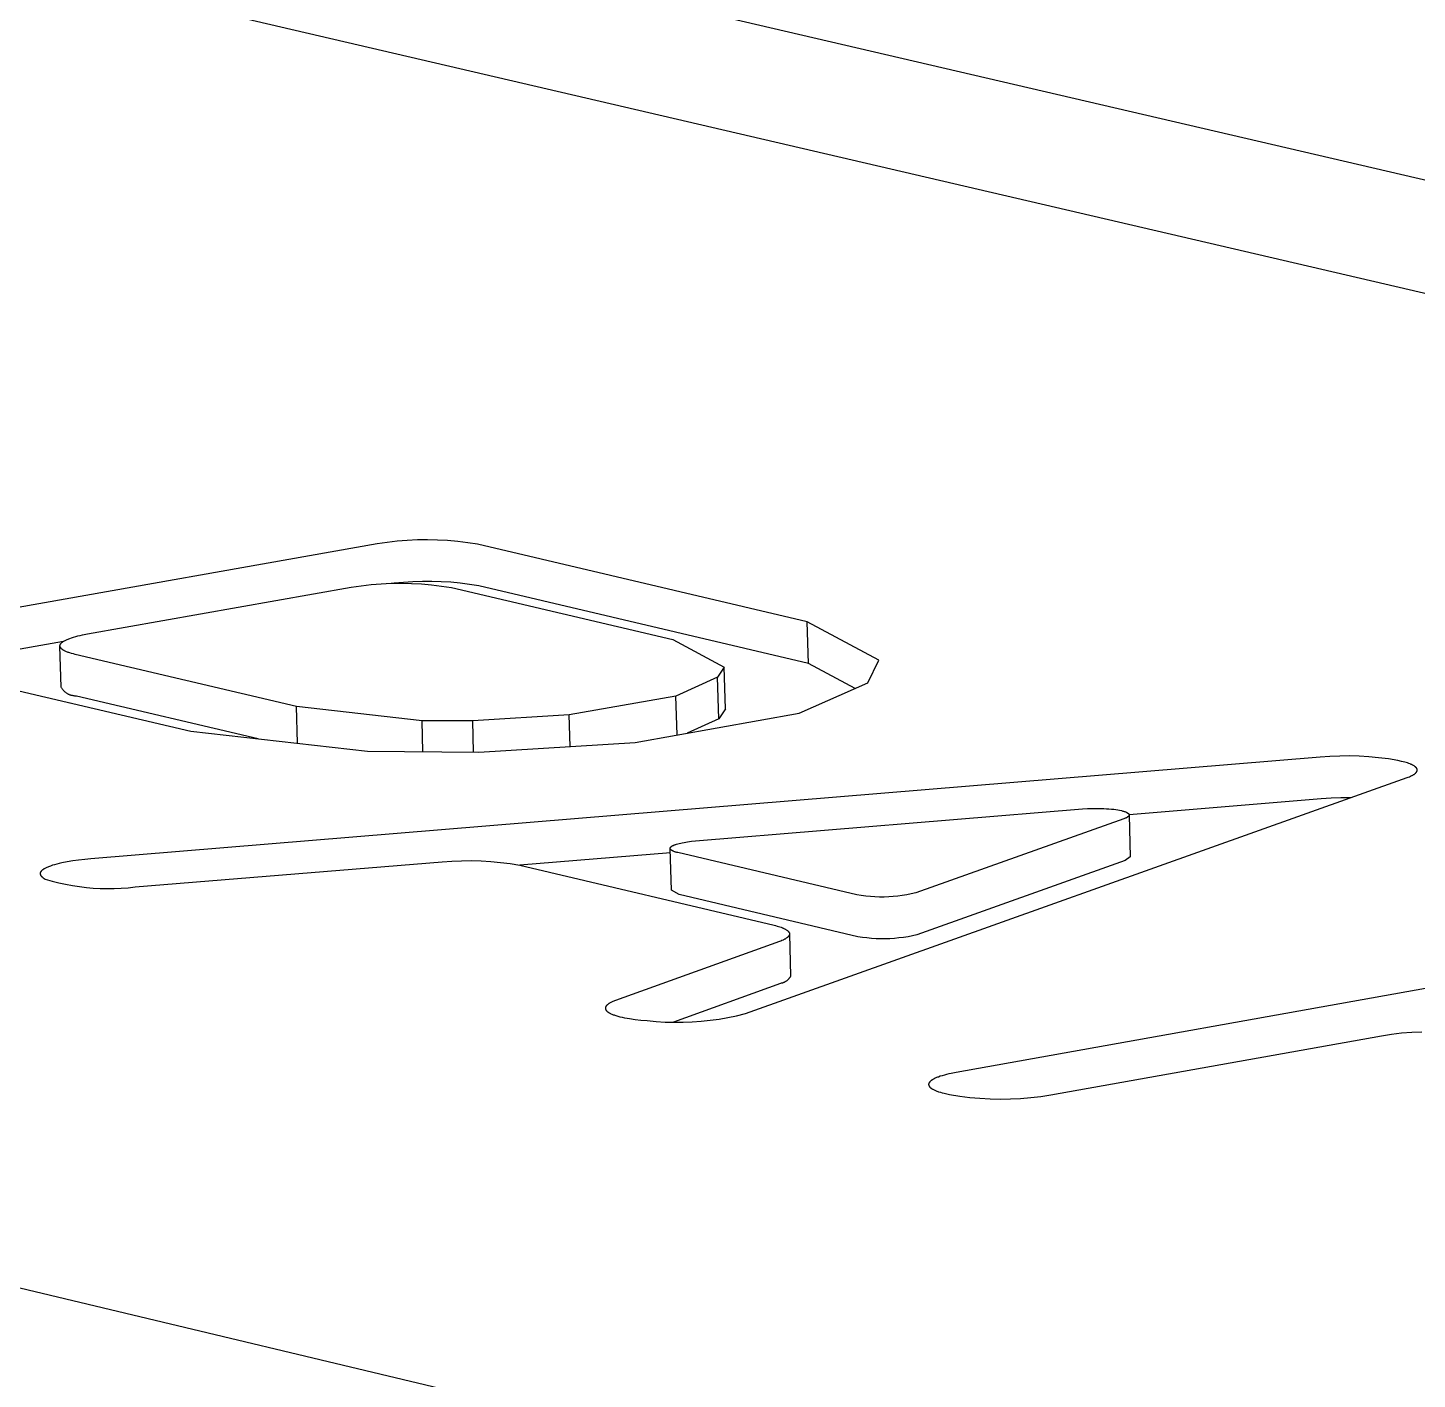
# Model space of a CAD drawing. Header units: millimetres. Extents: x 1422 to 6060, y -58 to 3182.
# Drawn here: x 1974.23 to 1998.67, y 1350.96 to 1374.73 of the extents above; entities that cross this region are included whole.
import ezdxf

# ---------------------------------------------------------------- set-up
doc = ezdxf.new("R2010")
doc.units = ezdxf.units.MM
doc.header["$MEASUREMENT"] = 0
doc.layers.add('Domyślny', color=7, linetype='Continuous', true_color=0x000000)
doc.layers.add('Utwórz2D linie widoczne', color=7, linetype='Continuous', true_color=0x000000)

msp = doc.modelspace()

# ---------------------------------------------------------------- linework, layer by layer
at = {"layer": 'Domyślny'}
msp.add_line((1884.416, 1373.932), (2080.426, 1327.223), dxfattribs=at)
at = {"layer": 'Utwórz2D linie widoczne'}
for p, q in [((1936.409, 1386.569), (2153.171, 1336.141)), ((1931.338, 1385.781), (2147.565, 1335.382)), ((1980.378, 1365.65), (1963.732, 1362.698)), ((1980.554, 1365.676), (1980.378, 1365.65)), ((1980.73, 1365.696), (1980.554, 1365.676)), ((1980.906, 1365.71), (1980.73, 1365.696)), ((1981.084, 1365.718), (1980.906, 1365.71)), ((1981.261, 1365.72), (1981.084, 1365.718)), ((1981.438, 1365.717), (1981.261, 1365.72)), ((1981.615, 1365.707), (1981.438, 1365.717)), ((1981.792, 1365.691), (1981.615, 1365.707)), ((1981.968, 1365.67), (1981.792, 1365.691)), ((1982.143, 1365.642), (1981.968, 1365.67)), ((1987.94, 1364.28), (1982.143, 1365.642)), ((1981.172, 1364.99), (1981.006, 1364.984)), ((1981.338, 1364.99), (1981.172, 1364.99)), ((1981.504, 1364.985), (1981.338, 1364.99)), ((1975.28, 1364.065), (1979.92, 1364.888)), ((1979.92, 1364.888), (1980.095, 1364.914)), ((1980.095, 1364.914), (1980.271, 1364.934)), ((1980.271, 1364.934), (1980.448, 1364.948)), ((1980.448, 1364.948), (1980.625, 1364.956)), ((1980.625, 1364.956), (1980.803, 1364.959)), ((1980.84, 1364.973), (1980.675, 1364.957)), ((1980.803, 1364.959), (1980.98, 1364.955)), ((1981.006, 1364.984), (1980.84, 1364.973)), ((1980.98, 1364.955), (1981.157, 1364.945)), ((1981.157, 1364.945), (1981.334, 1364.93)), ((1981.334, 1364.93), (1981.51, 1364.908)), ((1981.67, 1364.975), (1981.504, 1364.985)), ((1981.51, 1364.908), (1981.686, 1364.88)), ((1981.835, 1364.959), (1981.67, 1364.975)), ((1981.686, 1364.88), (1985.575, 1363.966)), ((1982, 1364.937), (1981.835, 1364.959)), ((1982.164, 1364.911), (1982, 1364.937)), ((1987.961, 1363.548), (1982.164, 1364.911)), ((1989.197, 1363.603), (1987.94, 1364.28)), ((1987.961, 1363.548), (1987.94, 1364.28)), ((1975.037, 1364.009), (1975.074, 1364.02)), ((1975.074, 1364.02), (1975.113, 1364.03)), ((1975.113, 1364.03), (1975.153, 1364.039)), ((1975.153, 1364.039), (1975.194, 1364.048)), ((1975.194, 1364.048), (1975.28, 1364.065)), ((1974.859, 1363.935), (1971.871, 1363.405)), ((1974.798, 1363.862), (1974.799, 1363.864)), ((1974.798, 1363.861), (1974.798, 1363.862)), ((1974.798, 1363.859), (1974.798, 1363.861)), ((1974.798, 1363.857), (1974.798, 1363.859)), ((1974.798, 1363.856), (1974.798, 1363.857)), ((1974.798, 1363.854), (1974.798, 1363.856)), ((1974.798, 1363.852), (1974.798, 1363.854)), ((1974.798, 1363.851), (1974.798, 1363.852)), ((1974.799, 1363.849), (1974.798, 1363.851)), ((1974.819, 1363.128), (1974.798, 1363.848)), ((1974.799, 1363.867), (1974.8, 1363.869)), ((1974.799, 1363.866), (1974.799, 1363.867)), ((1974.799, 1363.864), (1974.799, 1363.866)), ((1974.799, 1363.848), (1974.799, 1363.849)), ((1974.799, 1363.846), (1974.799, 1363.848)), ((1974.8, 1363.844), (1974.799, 1363.846)), ((1974.8, 1363.872), (1974.801, 1363.874)), ((1974.8, 1363.87), (1974.8, 1363.872)), ((1974.8, 1363.869), (1974.8, 1363.87)), ((1974.8, 1363.843), (1974.8, 1363.844)), ((1974.8, 1363.841), (1974.8, 1363.843)), ((1974.801, 1363.84), (1974.8, 1363.841)), ((1974.801, 1363.874), (1974.802, 1363.875)), ((1974.801, 1363.838), (1974.801, 1363.84)), ((1974.802, 1363.836), (1974.801, 1363.838)), ((1974.802, 1363.877), (1974.803, 1363.879)), ((1974.802, 1363.875), (1974.802, 1363.877)), ((1974.803, 1363.835), (1974.802, 1363.836)), ((1974.803, 1363.879), (1974.804, 1363.88)), ((1974.804, 1363.833), (1974.803, 1363.835)), ((1974.804, 1363.882), (1974.805, 1363.884)), ((1974.804, 1363.88), (1974.804, 1363.882)), ((1974.804, 1363.832), (1974.804, 1363.833)), ((1974.805, 1363.83), (1974.804, 1363.832)), ((1974.805, 1363.884), (1974.806, 1363.885)), ((1974.806, 1363.828), (1974.805, 1363.83)), ((1974.806, 1363.885), (1974.807, 1363.887)), ((1974.807, 1363.827), (1974.806, 1363.828)), ((1974.807, 1363.887), (1974.808, 1363.889)), ((1974.808, 1363.825), (1974.807, 1363.827)), ((1974.808, 1363.889), (1974.809, 1363.89)), ((1974.809, 1363.824), (1974.808, 1363.825)), ((1974.809, 1363.89), (1974.81, 1363.892)), ((1974.81, 1363.822), (1974.809, 1363.824)), ((1974.81, 1363.892), (1974.811, 1363.893)), ((1974.811, 1363.821), (1974.81, 1363.822)), ((1974.811, 1363.893), (1974.813, 1363.895)), ((1974.812, 1363.819), (1974.811, 1363.821)), ((1974.813, 1363.817), (1974.812, 1363.819)), ((1974.813, 1363.895), (1974.814, 1363.897)), ((1974.815, 1363.816), (1974.813, 1363.817)), ((1974.814, 1363.897), (1974.815, 1363.898)), ((1974.815, 1363.898), (1974.817, 1363.9)), ((1974.816, 1363.814), (1974.815, 1363.816)), ((1974.817, 1363.813), (1974.816, 1363.814)), ((1974.817, 1363.9), (1974.818, 1363.902)), ((1974.819, 1363.811), (1974.817, 1363.813)), ((1974.818, 1363.902), (1974.819, 1363.903)), ((1974.819, 1363.903), (1974.823, 1363.907)), ((1974.82, 1363.81), (1974.819, 1363.811)), ((1974.823, 1363.807), (1974.82, 1363.81)), ((1974.823, 1363.907), (1974.826, 1363.91)), ((1974.827, 1363.804), (1974.823, 1363.807)), ((1974.826, 1363.91), (1974.829, 1363.913)), ((1974.83, 1363.8), (1974.827, 1363.804)), ((1974.829, 1363.913), (1974.833, 1363.916)), ((1974.834, 1363.797), (1974.83, 1363.8)), ((1974.833, 1363.916), (1974.837, 1363.92)), ((1974.838, 1363.794), (1974.834, 1363.797)), ((1974.837, 1363.92), (1974.841, 1363.923)), ((1974.842, 1363.791), (1974.838, 1363.794)), ((1974.841, 1363.923), (1974.845, 1363.926)), ((1974.846, 1363.789), (1974.842, 1363.791)), ((1974.845, 1363.926), (1974.85, 1363.929)), ((1974.85, 1363.786), (1974.846, 1363.789)), ((1974.85, 1363.929), (1974.855, 1363.932)), ((1974.855, 1363.783), (1974.85, 1363.786)), ((1974.855, 1363.932), (1974.859, 1363.936)), ((1974.859, 1363.78), (1974.855, 1363.783)), ((1974.859, 1363.936), (1974.865, 1363.939)), ((1974.864, 1363.777), (1974.859, 1363.78)), ((1974.869, 1363.774), (1974.864, 1363.777)), ((1974.865, 1363.939), (1974.875, 1363.945)), ((1974.88, 1363.769), (1974.869, 1363.774)), ((1974.875, 1363.945), (1974.887, 1363.951)), ((1974.891, 1363.763), (1974.88, 1363.769)), ((1974.887, 1363.951), (1974.899, 1363.957)), ((1974.899, 1363.957), (1974.912, 1363.964)), ((1974.912, 1363.964), (1974.925, 1363.97)), ((1974.925, 1363.97), (1974.939, 1363.976)), ((1974.939, 1363.976), (1974.954, 1363.981)), ((1974.954, 1363.981), (1974.97, 1363.987)), ((1974.97, 1363.987), (1975.002, 1363.998)), ((1975.002, 1363.998), (1975.037, 1364.009)), ((1985.575, 1363.966), (1986.481, 1363.483)), ((1974.903, 1363.758), (1974.891, 1363.763)), ((1974.915, 1363.752), (1974.903, 1363.758)), ((1974.928, 1363.747), (1974.915, 1363.752)), ((1974.942, 1363.742), (1974.928, 1363.747)), ((1974.956, 1363.737), (1974.942, 1363.742)), ((1974.97, 1363.732), (1974.956, 1363.737)), ((1975.001, 1363.723), (1974.97, 1363.732)), ((1975.033, 1363.714), (1975.001, 1363.723)), ((1975.067, 1363.706), (1975.033, 1363.714)), ((1978.955, 1362.789), (1975.067, 1363.706)), ((1988.78, 1363.106), (1987.961, 1363.548)), ((1989.004, 1363.205), (1989.197, 1363.603)), ((1972.953, 1363.331), (1977.098, 1362.353)), ((1986.362, 1363.303), (1985.631, 1362.974)), ((1986.481, 1363.483), (1986.362, 1363.303)), ((1986.383, 1362.57), (1986.362, 1363.303)), ((1986.502, 1362.751), (1986.481, 1363.483)), ((1974.824, 1363.119), (1974.819, 1363.128)), ((1974.83, 1363.111), (1974.824, 1363.119)), ((1974.835, 1363.102), (1974.83, 1363.111)), ((1974.841, 1363.094), (1974.835, 1363.102)), ((1974.847, 1363.086), (1974.841, 1363.094)), ((1974.854, 1363.078), (1974.847, 1363.086)), ((1974.861, 1363.07), (1974.854, 1363.078)), ((1974.868, 1363.063), (1974.861, 1363.07)), ((1974.875, 1363.055), (1974.868, 1363.063)), ((1974.882, 1363.049), (1974.875, 1363.055)), ((1974.89, 1363.042), (1974.882, 1363.049)), ((1974.898, 1363.035), (1974.89, 1363.042)), ((1974.906, 1363.029), (1974.898, 1363.035)), ((1987.795, 1362.671), (1989.004, 1363.205)), ((1974.914, 1363.024), (1974.906, 1363.029)), ((1974.923, 1363.018), (1974.914, 1363.024)), ((1974.932, 1363.013), (1974.923, 1363.018)), ((1974.941, 1363.008), (1974.932, 1363.013)), ((1974.95, 1363.003), (1974.941, 1363.008)), ((1974.959, 1362.999), (1974.95, 1363.003)), ((1974.968, 1362.995), (1974.959, 1362.999)), ((1974.978, 1362.991), (1974.968, 1362.995)), ((1974.987, 1362.988), (1974.978, 1362.991)), ((1974.997, 1362.985), (1974.987, 1362.988)), ((1975.007, 1362.982), (1974.997, 1362.985)), ((1975.017, 1362.98), (1975.007, 1362.982)), ((1975.027, 1362.978), (1975.017, 1362.98)), ((1975.037, 1362.976), (1975.027, 1362.978)), ((1975.047, 1362.975), (1975.037, 1362.976)), ((1975.057, 1362.974), (1975.047, 1362.975)), ((1975.067, 1362.973), (1975.057, 1362.974)), ((1975.078, 1362.973), (1975.067, 1362.973)), ((1975.088, 1362.973), (1975.078, 1362.973)), ((1978.281, 1362.22), (1975.088, 1362.973)), ((1985.631, 1362.974), (1983.752, 1362.64)), ((1985.65, 1362.289), (1985.631, 1362.974)), ((1981.167, 1362.538), (1978.955, 1362.789)), ((1978.973, 1362.142), (1978.955, 1362.789)), ((1983.752, 1362.64), (1982.056, 1362.537)), ((1983.768, 1362.087), (1983.752, 1362.64)), ((1984.916, 1362.159), (1987.795, 1362.671)), ((1986.383, 1362.57), (1985.831, 1362.322)), ((1986.502, 1362.751), (1986.383, 1362.57)), ((1977.098, 1362.353), (1980.207, 1362.004)), ((1982.056, 1362.537), (1981.167, 1362.538)), ((1981.182, 1361.995), (1981.167, 1362.538)), ((1982.071, 1361.988), (1982.056, 1362.537)), ((1982.162, 1361.987), (1984.916, 1362.159)), ((1996.961, 1361.898), (1975.338, 1360.111)), ((1980.207, 1362.004), (1982.162, 1361.987)), ((1997.132, 1361.911), (1996.961, 1361.898)), ((1997.304, 1361.918), (1997.132, 1361.911)), ((1997.475, 1361.92), (1997.304, 1361.918)), ((1997.647, 1361.916), (1997.475, 1361.92)), ((1997.818, 1361.905), (1997.647, 1361.916)), ((1997.989, 1361.889), (1997.818, 1361.905)), ((1998.16, 1361.867), (1997.989, 1361.889)), ((1998.329, 1361.839), (1998.16, 1361.867)), ((1998.394, 1361.824), (1998.329, 1361.839)), ((1998.422, 1361.817), (1998.394, 1361.824)), ((1998.448, 1361.81), (1998.422, 1361.817)), ((1998.473, 1361.803), (1998.448, 1361.81)), ((1998.497, 1361.796), (1998.473, 1361.803)), ((1998.52, 1361.788), (1998.497, 1361.796)), ((1998.541, 1361.78), (1998.52, 1361.788)), ((1998.551, 1361.776), (1998.541, 1361.78)), ((1998.561, 1361.771), (1998.551, 1361.776)), ((1998.552, 1361.564), (1998.562, 1361.568)), ((1998.57, 1361.767), (1998.561, 1361.771)), ((1998.562, 1361.568), (1998.571, 1361.573)), ((1998.579, 1361.763), (1998.57, 1361.767)), ((1998.571, 1361.573), (1998.58, 1361.577)), ((1998.588, 1361.759), (1998.579, 1361.763)), ((1998.58, 1361.577), (1998.588, 1361.582)), ((1998.596, 1361.754), (1998.588, 1361.759)), ((1998.588, 1361.582), (1998.596, 1361.586)), ((1998.604, 1361.75), (1998.596, 1361.754)), ((1998.596, 1361.586), (1998.604, 1361.591)), ((1998.611, 1361.745), (1998.604, 1361.75)), ((1998.604, 1361.591), (1998.611, 1361.596)), ((1998.618, 1361.741), (1998.611, 1361.745)), ((1998.611, 1361.596), (1998.618, 1361.6)), ((1998.621, 1361.738), (1998.618, 1361.741)), ((1998.618, 1361.6), (1998.624, 1361.605)), ((1998.624, 1361.736), (1998.621, 1361.738)), ((1998.627, 1361.734), (1998.624, 1361.736)), ((1998.624, 1361.605), (1998.627, 1361.607)), ((1998.63, 1361.731), (1998.627, 1361.734)), ((1998.627, 1361.607), (1998.63, 1361.61)), ((1998.633, 1361.729), (1998.63, 1361.731)), ((1998.63, 1361.61), (1998.633, 1361.612)), ((1998.636, 1361.727), (1998.633, 1361.729)), ((1998.633, 1361.612), (1998.635, 1361.615)), ((1998.635, 1361.615), (1998.638, 1361.617)), ((1998.639, 1361.724), (1998.636, 1361.727)), ((1998.638, 1361.617), (1998.641, 1361.619)), ((1998.641, 1361.722), (1998.639, 1361.724)), ((1998.644, 1361.72), (1998.641, 1361.722)), ((1998.641, 1361.619), (1998.643, 1361.622)), ((1998.643, 1361.622), (1998.645, 1361.624)), ((1998.646, 1361.717), (1998.644, 1361.72)), ((1998.645, 1361.624), (1998.647, 1361.627)), ((1998.648, 1361.715), (1998.646, 1361.717)), ((1998.647, 1361.627), (1998.649, 1361.629)), ((1998.65, 1361.713), (1998.648, 1361.715)), ((1998.649, 1361.629), (1998.651, 1361.632)), ((1998.652, 1361.71), (1998.65, 1361.713)), ((1998.651, 1361.632), (1998.653, 1361.634)), ((1998.654, 1361.708), (1998.652, 1361.71)), ((1998.653, 1361.634), (1998.655, 1361.637)), ((1998.655, 1361.705), (1998.654, 1361.708)), ((1998.656, 1361.704), (1998.655, 1361.705)), ((1998.655, 1361.637), (1998.657, 1361.639)), ((1998.657, 1361.703), (1998.656, 1361.704)), ((1998.658, 1361.702), (1998.657, 1361.703)), ((1998.657, 1361.639), (1998.658, 1361.641)), ((1998.659, 1361.7), (1998.658, 1361.702)), ((1998.658, 1361.641), (1998.659, 1361.643)), ((1998.659, 1361.699), (1998.659, 1361.7)), ((1998.66, 1361.698), (1998.659, 1361.699)), ((1998.659, 1361.644), (1998.66, 1361.645)), ((1998.659, 1361.643), (1998.659, 1361.644)), ((1998.661, 1361.697), (1998.66, 1361.698)), ((1998.66, 1361.645), (1998.661, 1361.646)), ((1998.661, 1361.696), (1998.661, 1361.697)), ((1998.662, 1361.694), (1998.661, 1361.696)), ((1998.661, 1361.648), (1998.662, 1361.649)), ((1998.661, 1361.646), (1998.661, 1361.648)), ((1998.662, 1361.693), (1998.662, 1361.694)), ((1998.663, 1361.692), (1998.662, 1361.693)), ((1998.662, 1361.65), (1998.663, 1361.651)), ((1998.662, 1361.649), (1998.662, 1361.65)), ((1998.663, 1361.691), (1998.663, 1361.692)), ((1998.664, 1361.69), (1998.663, 1361.691)), ((1998.663, 1361.653), (1998.664, 1361.654)), ((1998.663, 1361.651), (1998.663, 1361.653)), ((1998.664, 1361.688), (1998.664, 1361.69)), ((1998.664, 1361.687), (1998.664, 1361.688)), ((1998.665, 1361.686), (1998.664, 1361.687)), ((1998.664, 1361.655), (1998.665, 1361.656)), ((1998.664, 1361.654), (1998.664, 1361.655)), ((1998.665, 1361.685), (1998.665, 1361.686)), ((1998.665, 1361.683), (1998.665, 1361.685)), ((1998.666, 1361.682), (1998.665, 1361.683)), ((1998.665, 1361.659), (1998.666, 1361.66)), ((1998.665, 1361.657), (1998.665, 1361.659)), ((1998.665, 1361.656), (1998.665, 1361.657)), ((1998.666, 1361.681), (1998.666, 1361.682)), ((1998.666, 1361.68), (1998.666, 1361.681)), ((1998.666, 1361.678), (1998.666, 1361.68)), ((1998.667, 1361.677), (1998.666, 1361.678)), ((1998.666, 1361.665), (1998.667, 1361.666)), ((1998.666, 1361.664), (1998.666, 1361.665)), ((1998.666, 1361.662), (1998.666, 1361.664)), ((1998.666, 1361.661), (1998.666, 1361.662)), ((1998.666, 1361.66), (1998.666, 1361.661)), ((1998.667, 1361.676), (1998.667, 1361.677)), ((1998.667, 1361.675), (1998.667, 1361.676)), ((1998.667, 1361.674), (1998.667, 1361.675)), ((1998.667, 1361.672), (1998.667, 1361.674)), ((1998.667, 1361.671), (1998.667, 1361.672)), ((1998.667, 1361.67), (1998.667, 1361.671)), ((1998.667, 1361.669), (1998.667, 1361.67)), ((1998.667, 1361.667), (1998.667, 1361.669)), ((1998.667, 1361.666), (1998.667, 1361.667)), ((1986.852, 1357.387), (1998.489, 1361.538)), ((1998.489, 1361.538), (1998.511, 1361.546)), ((1998.511, 1361.546), (1998.533, 1361.555)), ((1998.533, 1361.555), (1998.552, 1361.564)), ((1996.981, 1361.164), (1993.599, 1360.884)), ((1997.152, 1361.175), (1996.981, 1361.164)), ((1997.324, 1361.182), (1997.152, 1361.175)), ((1997.496, 1361.184), (1997.324, 1361.182)), ((1985.973, 1360.425), (1992.779, 1360.987)), ((1992.779, 1360.987), (1992.868, 1360.993)), ((1992.868, 1360.993), (1992.962, 1360.997)), ((1992.962, 1360.997), (1993.059, 1360.997)), ((1993.059, 1360.997), (1993.154, 1360.995)), ((1993.154, 1360.995), (1993.201, 1360.992)), ((1993.201, 1360.992), (1993.245, 1360.989)), ((1993.245, 1360.989), (1993.288, 1360.985)), ((1993.288, 1360.985), (1993.329, 1360.981)), ((1993.329, 1360.981), (1993.367, 1360.976)), ((1993.367, 1360.976), (1993.402, 1360.97)), ((1993.402, 1360.97), (1993.434, 1360.964)), ((1993.434, 1360.964), (1993.464, 1360.958)), ((1993.464, 1360.958), (1993.477, 1360.955)), ((1993.477, 1360.955), (1993.49, 1360.951)), ((1993.49, 1360.951), (1993.503, 1360.947)), ((1993.503, 1360.947), (1993.515, 1360.944)), ((1993.515, 1360.944), (1993.526, 1360.94)), ((1993.526, 1360.94), (1993.537, 1360.936)), ((1993.537, 1360.936), (1993.542, 1360.934)), ((1993.542, 1360.934), (1993.547, 1360.932)), ((1993.547, 1360.932), (1993.551, 1360.929)), ((1993.551, 1360.929), (1993.556, 1360.927)), ((1993.556, 1360.927), (1993.56, 1360.925)), ((1993.56, 1360.837), (1993.556, 1360.834)), ((1993.56, 1360.925), (1993.564, 1360.923)), ((1993.564, 1360.839), (1993.56, 1360.837)), ((1993.564, 1360.923), (1993.568, 1360.921)), ((1993.568, 1360.841), (1993.564, 1360.839)), ((1993.568, 1360.921), (1993.572, 1360.918)), ((1993.571, 1360.844), (1993.568, 1360.841)), ((1993.575, 1360.846), (1993.571, 1360.844)), ((1993.572, 1360.918), (1993.575, 1360.916)), ((1993.575, 1360.916), (1993.577, 1360.915)), ((1993.578, 1360.848), (1993.575, 1360.846)), ((1993.577, 1360.915), (1993.579, 1360.914)), ((1993.579, 1360.85), (1993.578, 1360.848)), ((1993.579, 1360.914), (1993.58, 1360.913)), ((1993.581, 1360.851), (1993.579, 1360.85)), ((1993.58, 1360.913), (1993.582, 1360.912)), ((1993.582, 1360.852), (1993.581, 1360.851)), ((1993.582, 1360.912), (1993.583, 1360.91)), ((1993.584, 1360.853), (1993.582, 1360.852)), ((1993.583, 1360.91), (1993.584, 1360.909)), ((1993.584, 1360.909), (1993.586, 1360.908)), ((1993.585, 1360.854), (1993.584, 1360.853)), ((1993.586, 1360.856), (1993.585, 1360.854)), ((1993.586, 1360.908), (1993.587, 1360.907)), ((1993.587, 1360.857), (1993.586, 1360.856)), ((1993.587, 1360.907), (1993.588, 1360.906)), ((1993.589, 1360.858), (1993.587, 1360.857)), ((1993.588, 1360.906), (1993.589, 1360.905)), ((1993.589, 1360.905), (1993.59, 1360.903)), ((1993.59, 1360.859), (1993.589, 1360.858)), ((1993.59, 1360.903), (1993.591, 1360.902)), ((1993.591, 1360.86), (1993.59, 1360.859)), ((1993.591, 1360.902), (1993.592, 1360.901)), ((1993.592, 1360.862), (1993.591, 1360.86)), ((1993.592, 1360.901), (1993.593, 1360.9)), ((1993.593, 1360.863), (1993.592, 1360.862)), ((1993.593, 1360.9), (1993.594, 1360.899)), ((1993.594, 1360.865), (1993.593, 1360.864)), ((1993.593, 1360.864), (1993.593, 1360.863)), ((1993.594, 1360.899), (1993.594, 1360.898)), ((1993.594, 1360.898), (1993.595, 1360.897)), ((1993.595, 1360.867), (1993.594, 1360.865)), ((1993.595, 1360.897), (1993.595, 1360.897)), ((1993.595, 1360.897), (1993.595, 1360.896)), ((1993.595, 1360.896), (1993.596, 1360.895)), ((1993.596, 1360.868), (1993.595, 1360.867)), ((1993.595, 1360.867), (1993.595, 1360.867)), ((1993.596, 1360.895), (1993.596, 1360.895)), ((1993.596, 1360.895), (1993.596, 1360.894)), ((1993.596, 1360.894), (1993.597, 1360.894)), ((1993.597, 1360.87), (1993.596, 1360.869)), ((1993.596, 1360.869), (1993.596, 1360.868)), ((1993.596, 1360.868), (1993.596, 1360.868)), ((1993.597, 1360.894), (1993.597, 1360.893)), ((1993.597, 1360.893), (1993.597, 1360.892)), ((1993.597, 1360.892), (1993.598, 1360.892)), ((1993.598, 1360.872), (1993.597, 1360.871)), ((1993.597, 1360.871), (1993.597, 1360.871)), ((1993.597, 1360.871), (1993.597, 1360.87)), ((1993.597, 1360.87), (1993.597, 1360.87)), ((1993.598, 1360.892), (1993.598, 1360.891)), ((1993.598, 1360.891), (1993.598, 1360.891)), ((1993.598, 1360.891), (1993.598, 1360.89)), ((1993.598, 1360.89), (1993.598, 1360.889)), ((1993.598, 1360.889), (1993.599, 1360.889)), ((1993.599, 1360.875), (1993.598, 1360.874)), ((1993.598, 1360.874), (1993.598, 1360.873)), ((1993.598, 1360.873), (1993.598, 1360.873)), ((1993.598, 1360.873), (1993.598, 1360.872)), ((1993.599, 1360.889), (1993.599, 1360.888)), ((1993.599, 1360.888), (1993.599, 1360.888)), ((1993.599, 1360.888), (1993.599, 1360.887)), ((1993.599, 1360.887), (1993.599, 1360.886)), ((1993.599, 1360.886), (1993.599, 1360.886)), ((1993.599, 1360.886), (1993.599, 1360.885)), ((1993.599, 1360.885), (1993.599, 1360.884)), ((1993.599, 1360.884), (1993.599, 1360.884)), ((1993.599, 1360.884), (1993.6, 1360.883)), ((1993.6, 1360.881), (1993.599, 1360.88)), ((1993.599, 1360.88), (1993.599, 1360.88)), ((1993.599, 1360.88), (1993.599, 1360.879)), ((1993.599, 1360.879), (1993.599, 1360.878)), ((1993.599, 1360.878), (1993.599, 1360.878)), ((1993.599, 1360.878), (1993.599, 1360.877)), ((1993.599, 1360.877), (1993.599, 1360.876)), ((1993.599, 1360.876), (1993.599, 1360.876)), ((1993.599, 1360.876), (1993.599, 1360.875)), ((1993.599, 1360.875), (1993.599, 1360.875)), ((1993.6, 1360.883), (1993.6, 1360.883)), ((1993.6, 1360.883), (1993.6, 1360.882)), ((1993.6, 1360.882), (1993.6, 1360.881)), ((1993.6, 1360.881), (1993.6, 1360.881)), ((1993.6, 1360.88), (1993.62, 1360.146)), ((1993.51, 1360.815), (1989.849, 1359.51)), ((1993.521, 1360.819), (1993.51, 1360.815)), ((1993.532, 1360.823), (1993.521, 1360.819)), ((1993.542, 1360.828), (1993.532, 1360.823)), ((1993.547, 1360.83), (1993.542, 1360.828)), ((1993.551, 1360.832), (1993.547, 1360.83)), ((1993.556, 1360.834), (1993.551, 1360.832)), ((1985.577, 1360.344), (1985.585, 1360.347)), ((1985.585, 1360.347), (1985.593, 1360.351)), ((1985.593, 1360.351), (1985.601, 1360.355)), ((1985.601, 1360.355), (1985.61, 1360.358)), ((1985.61, 1360.358), (1985.62, 1360.362)), ((1985.62, 1360.362), (1985.63, 1360.365)), ((1985.63, 1360.365), (1985.64, 1360.369)), ((1985.64, 1360.369), (1985.663, 1360.375)), ((1985.663, 1360.375), (1985.688, 1360.382)), ((1985.688, 1360.382), (1985.715, 1360.388)), ((1985.715, 1360.388), (1985.743, 1360.394)), ((1985.743, 1360.394), (1985.773, 1360.4)), ((1985.773, 1360.4), (1985.804, 1360.405)), ((1985.804, 1360.405), (1985.836, 1360.41)), ((1985.836, 1360.41), (1985.904, 1360.418)), ((1985.904, 1360.418), (1985.973, 1360.425)), ((1975.338, 1360.111), (1975.232, 1360.101)), ((1985.533, 1360.217), (1982.885, 1359.998)), ((1985.53, 1360.296), (1985.53, 1360.297)), ((1985.53, 1360.297), (1985.531, 1360.297)), ((1985.53, 1360.295), (1985.53, 1360.296)), ((1985.53, 1360.296), (1985.53, 1360.296)), ((1985.53, 1360.294), (1985.53, 1360.295)), ((1985.53, 1360.295), (1985.53, 1360.295)), ((1985.53, 1360.293), (1985.53, 1360.294)), ((1985.53, 1360.294), (1985.53, 1360.294)), ((1985.53, 1360.292), (1985.53, 1360.293)), ((1985.53, 1360.293), (1985.53, 1360.293)), ((1985.531, 1360.292), (1985.53, 1360.292)), ((1985.531, 1360.302), (1985.532, 1360.303)), ((1985.531, 1360.301), (1985.531, 1360.302)), ((1985.531, 1360.3), (1985.531, 1360.301)), ((1985.531, 1360.301), (1985.531, 1360.301)), ((1985.531, 1360.299), (1985.531, 1360.3)), ((1985.531, 1360.3), (1985.531, 1360.3)), ((1985.531, 1360.298), (1985.531, 1360.299)), ((1985.531, 1360.299), (1985.531, 1360.299)), ((1985.531, 1360.297), (1985.531, 1360.298)), ((1985.531, 1360.298), (1985.531, 1360.298)), ((1985.531, 1360.291), (1985.531, 1360.292)), ((1985.531, 1360.29), (1985.531, 1360.291)), ((1985.531, 1360.291), (1985.531, 1360.291)), ((1985.531, 1360.289), (1985.531, 1360.29)), ((1985.531, 1360.29), (1985.531, 1360.29)), ((1985.531, 1360.288), (1985.531, 1360.289)), ((1985.531, 1360.289), (1985.531, 1360.289)), ((1985.532, 1360.287), (1985.531, 1360.288)), ((1985.531, 1360.288), (1985.531, 1360.288)), ((1985.531, 1360.288), (1985.531, 1360.288)), ((1985.551, 1359.56), (1985.531, 1360.287)), ((1985.532, 1360.304), (1985.532, 1360.305)), ((1985.532, 1360.305), (1985.533, 1360.305)), ((1985.532, 1360.303), (1985.532, 1360.304)), ((1985.532, 1360.286), (1985.532, 1360.287)), ((1985.532, 1360.287), (1985.532, 1360.287)), ((1985.532, 1360.285), (1985.532, 1360.286)), ((1985.533, 1360.284), (1985.532, 1360.285)), ((1985.533, 1360.306), (1985.534, 1360.307)), ((1985.533, 1360.305), (1985.533, 1360.306)), ((1985.533, 1360.283), (1985.533, 1360.284)), ((1985.533, 1360.282), (1985.533, 1360.283)), ((1985.534, 1360.281), (1985.533, 1360.282)), ((1985.534, 1360.308), (1985.535, 1360.309)), ((1985.534, 1360.307), (1985.534, 1360.308)), ((1985.535, 1360.28), (1985.534, 1360.281)), ((1985.535, 1360.31), (1985.536, 1360.311)), ((1985.535, 1360.309), (1985.535, 1360.31)), ((1985.535, 1360.279), (1985.535, 1360.28)), ((1985.536, 1360.278), (1985.535, 1360.279)), ((1985.536, 1360.312), (1985.537, 1360.313)), ((1985.536, 1360.311), (1985.536, 1360.312)), ((1985.536, 1360.277), (1985.536, 1360.278)), ((1985.537, 1360.276), (1985.536, 1360.277)), ((1985.537, 1360.313), (1985.538, 1360.314)), ((1985.538, 1360.275), (1985.537, 1360.276)), ((1985.538, 1360.315), (1985.539, 1360.316)), ((1985.538, 1360.314), (1985.538, 1360.315)), ((1985.539, 1360.275), (1985.538, 1360.275)), ((1985.539, 1360.316), (1985.54, 1360.317)), ((1985.539, 1360.274), (1985.539, 1360.275)), ((1985.54, 1360.273), (1985.539, 1360.274)), ((1985.54, 1360.317), (1985.541, 1360.318)), ((1985.541, 1360.272), (1985.54, 1360.273)), ((1985.541, 1360.318), (1985.542, 1360.319)), ((1985.542, 1360.271), (1985.541, 1360.272)), ((1985.542, 1360.319), (1985.543, 1360.32)), ((1985.543, 1360.27), (1985.542, 1360.271)), ((1985.543, 1360.32), (1985.544, 1360.321)), ((1985.544, 1360.269), (1985.543, 1360.27)), ((1985.544, 1360.321), (1985.545, 1360.322)), ((1985.545, 1360.268), (1985.544, 1360.269)), ((1985.545, 1360.322), (1985.547, 1360.324)), ((1985.546, 1360.267), (1985.545, 1360.268)), ((1985.547, 1360.266), (1985.546, 1360.267)), ((1985.547, 1360.324), (1985.549, 1360.325)), ((1985.549, 1360.264), (1985.547, 1360.266)), ((1985.549, 1360.325), (1985.551, 1360.327)), ((1985.552, 1360.262), (1985.549, 1360.264)), ((1985.551, 1360.327), (1985.553, 1360.329)), ((1985.554, 1360.26), (1985.552, 1360.262)), ((1985.553, 1360.329), (1985.556, 1360.331)), ((1985.557, 1360.259), (1985.554, 1360.26)), ((1985.556, 1360.331), (1985.559, 1360.333)), ((1985.56, 1360.257), (1985.557, 1360.259)), ((1985.559, 1360.333), (1985.561, 1360.335)), ((1985.563, 1360.255), (1985.56, 1360.257)), ((1985.561, 1360.335), (1985.564, 1360.336)), ((1985.566, 1360.253), (1985.563, 1360.255)), ((1985.564, 1360.336), (1985.567, 1360.338)), ((1985.569, 1360.252), (1985.566, 1360.253)), ((1985.567, 1360.338), (1985.571, 1360.34)), ((1985.573, 1360.25), (1985.569, 1360.252)), ((1985.571, 1360.34), (1985.577, 1360.344)), ((1985.576, 1360.248), (1985.573, 1360.25)), ((1985.58, 1360.246), (1985.576, 1360.248)), ((1985.588, 1360.243), (1985.58, 1360.246)), ((1985.596, 1360.24), (1985.588, 1360.243)), ((1985.605, 1360.236), (1985.596, 1360.24)), ((1985.614, 1360.233), (1985.605, 1360.236)), ((1985.623, 1360.23), (1985.614, 1360.233)), ((1985.633, 1360.227), (1985.623, 1360.23)), ((1985.644, 1360.224), (1985.633, 1360.227)), ((1985.666, 1360.219), (1985.644, 1360.224)), ((1988.811, 1359.477), (1985.666, 1360.219)), ((1993.62, 1360.146), (1993.531, 1360.08)), ((1974.451, 1359.859), (1974.45, 1359.857)), ((1974.45, 1359.857), (1974.45, 1359.855)), ((1974.452, 1359.863), (1974.451, 1359.862)), ((1974.451, 1359.862), (1974.451, 1359.86)), ((1974.451, 1359.86), (1974.451, 1359.859)), ((1974.453, 1359.868), (1974.452, 1359.866)), ((1974.452, 1359.866), (1974.452, 1359.865)), ((1974.452, 1359.865), (1974.452, 1359.863)), ((1974.454, 1359.869), (1974.453, 1359.868)), ((1974.455, 1359.873), (1974.454, 1359.871)), ((1974.454, 1359.871), (1974.454, 1359.869)), ((1974.456, 1359.874), (1974.455, 1359.873)), ((1974.457, 1359.877), (1974.456, 1359.876)), ((1974.456, 1359.876), (1974.456, 1359.874)), ((1974.458, 1359.879), (1974.457, 1359.877)), ((1974.459, 1359.881), (1974.458, 1359.879)), ((1974.46, 1359.882), (1974.459, 1359.881)), ((1974.461, 1359.884), (1974.46, 1359.882)), ((1974.462, 1359.885), (1974.461, 1359.884)), ((1974.463, 1359.887), (1974.462, 1359.885)), ((1974.464, 1359.889), (1974.463, 1359.887)), ((1974.466, 1359.89), (1974.464, 1359.889)), ((1974.467, 1359.892), (1974.466, 1359.89)), ((1974.468, 1359.893), (1974.467, 1359.892)), ((1974.469, 1359.895), (1974.468, 1359.893)), ((1974.471, 1359.897), (1974.469, 1359.895)), ((1974.474, 1359.9), (1974.471, 1359.897)), ((1974.477, 1359.903), (1974.474, 1359.9)), ((1974.48, 1359.906), (1974.477, 1359.903)), ((1974.484, 1359.909), (1974.48, 1359.906)), ((1974.488, 1359.913), (1974.484, 1359.909)), ((1974.492, 1359.916), (1974.488, 1359.913)), ((1974.496, 1359.919), (1974.492, 1359.916)), ((1974.5, 1359.922), (1974.496, 1359.919)), ((1974.505, 1359.925), (1974.5, 1359.922)), ((1974.51, 1359.929), (1974.505, 1359.925)), ((1974.515, 1359.932), (1974.51, 1359.929)), ((1974.52, 1359.935), (1974.515, 1359.932)), ((1974.531, 1359.941), (1974.52, 1359.935)), ((1974.543, 1359.948), (1974.531, 1359.941)), ((1974.555, 1359.954), (1974.543, 1359.948)), ((1974.569, 1359.96), (1974.555, 1359.954)), ((1974.583, 1359.966), (1974.569, 1359.96)), ((1974.598, 1359.972), (1974.583, 1359.966)), ((1974.613, 1359.978), (1974.598, 1359.972)), ((1974.63, 1359.984), (1974.613, 1359.978)), ((1974.665, 1359.996), (1974.63, 1359.984)), ((1974.702, 1360.007), (1974.665, 1359.996)), ((1974.742, 1360.018), (1974.702, 1360.007)), ((1974.784, 1360.029), (1974.742, 1360.018)), ((1974.829, 1360.039), (1974.784, 1360.029)), ((1974.923, 1360.058), (1974.829, 1360.039)), ((1975.022, 1360.074), (1974.923, 1360.058)), ((1975.126, 1360.089), (1975.022, 1360.074)), ((1975.232, 1360.101), (1975.126, 1360.089)), ((1976.121, 1359.615), (1981.52, 1360.057)), ((1981.52, 1360.057), (1981.691, 1360.07)), ((1981.691, 1360.07), (1981.862, 1360.077)), ((1981.862, 1360.077), (1982.034, 1360.079)), ((1982.034, 1360.079), (1982.205, 1360.074)), ((1982.205, 1360.074), (1982.376, 1360.064)), ((1982.376, 1360.064), (1982.546, 1360.048)), ((1982.546, 1360.048), (1982.716, 1360.026)), ((1982.716, 1360.026), (1982.885, 1359.998)), ((1982.885, 1359.998), (1987.356, 1358.942)), ((1993.531, 1360.08), (1989.869, 1358.775)), ((1974.45, 1359.855), (1974.45, 1359.854)), ((1974.45, 1359.854), (1974.45, 1359.852)), ((1974.45, 1359.852), (1974.45, 1359.851)), ((1974.45, 1359.851), (1974.45, 1359.849)), ((1974.45, 1359.849), (1974.45, 1359.848)), ((1974.45, 1359.848), (1974.45, 1359.846)), ((1974.45, 1359.846), (1974.45, 1359.845)), ((1974.45, 1359.845), (1974.45, 1359.843)), ((1974.45, 1359.843), (1974.45, 1359.842)), ((1974.45, 1359.842), (1974.451, 1359.84)), ((1974.451, 1359.84), (1974.451, 1359.839)), ((1974.451, 1359.839), (1974.451, 1359.837)), ((1974.451, 1359.837), (1974.452, 1359.836)), ((1974.452, 1359.836), (1974.452, 1359.834)), ((1974.452, 1359.834), (1974.453, 1359.833)), ((1974.453, 1359.833), (1974.453, 1359.831)), ((1974.453, 1359.831), (1974.454, 1359.83)), ((1974.454, 1359.83), (1974.454, 1359.828)), ((1974.454, 1359.828), (1974.455, 1359.827)), ((1974.455, 1359.827), (1974.456, 1359.825)), ((1974.456, 1359.825), (1974.457, 1359.824)), ((1974.457, 1359.824), (1974.457, 1359.822)), ((1974.457, 1359.822), (1974.458, 1359.821)), ((1974.458, 1359.821), (1974.459, 1359.819)), ((1974.459, 1359.819), (1974.46, 1359.818)), ((1974.46, 1359.818), (1974.461, 1359.816)), ((1974.461, 1359.816), (1974.462, 1359.815)), ((1974.462, 1359.815), (1974.463, 1359.813)), ((1974.463, 1359.813), (1974.464, 1359.812)), ((1974.464, 1359.812), (1974.465, 1359.811)), ((1974.465, 1359.811), (1974.466, 1359.809)), ((1974.466, 1359.809), (1974.468, 1359.808)), ((1974.468, 1359.808), (1974.47, 1359.805)), ((1974.47, 1359.805), (1974.473, 1359.802)), ((1974.473, 1359.802), (1974.476, 1359.799)), ((1974.476, 1359.799), (1974.478, 1359.796)), ((1974.478, 1359.796), (1974.482, 1359.794)), ((1974.482, 1359.794), (1974.485, 1359.791)), ((1974.485, 1359.791), (1974.488, 1359.788)), ((1974.488, 1359.788), (1974.492, 1359.786)), ((1974.492, 1359.786), (1974.495, 1359.783)), ((1974.495, 1359.783), (1974.499, 1359.78)), ((1974.499, 1359.78), (1974.503, 1359.778)), ((1974.503, 1359.778), (1974.54, 1359.754)), ((1974.54, 1359.754), (1974.658, 1359.719)), ((1974.658, 1359.719), (1974.777, 1359.689)), ((1974.777, 1359.689), (1974.897, 1359.662)), ((1974.897, 1359.662), (1975.018, 1359.64)), ((1975.018, 1359.64), (1975.14, 1359.621)), ((1975.14, 1359.621), (1975.262, 1359.606)), ((1975.999, 1359.602), (1976.121, 1359.615)), ((1975.262, 1359.606), (1975.384, 1359.595)), ((1975.384, 1359.595), (1975.507, 1359.589)), ((1975.507, 1359.589), (1975.63, 1359.586)), ((1975.63, 1359.586), (1975.753, 1359.587)), ((1975.753, 1359.587), (1975.876, 1359.593)), ((1975.876, 1359.593), (1975.999, 1359.602)), ((1985.687, 1359.484), (1985.551, 1359.56)), ((1988.831, 1358.741), (1985.687, 1359.484)), ((1988.89, 1359.464), (1988.811, 1359.477)), ((1988.97, 1359.453), (1988.89, 1359.464)), ((1989.05, 1359.445), (1988.97, 1359.453)), ((1989.13, 1359.44), (1989.05, 1359.445)), ((1989.211, 1359.437), (1989.13, 1359.44)), ((1989.291, 1359.437), (1989.211, 1359.437)), ((1989.372, 1359.44), (1989.291, 1359.437)), ((1989.452, 1359.445), (1989.372, 1359.44)), ((1989.532, 1359.453), (1989.452, 1359.445)), ((1989.612, 1359.463), (1989.532, 1359.453)), ((1989.691, 1359.476), (1989.612, 1359.463)), ((1989.77, 1359.492), (1989.691, 1359.476)), ((1989.849, 1359.51), (1989.77, 1359.492)), ((2007.228, 1359.339), (1990.557, 1356.352)), ((1987.356, 1358.942), (1987.383, 1358.935)), ((1987.383, 1358.935), (1987.409, 1358.928)), ((1987.409, 1358.928), (1987.434, 1358.921)), ((1987.434, 1358.921), (1987.458, 1358.913)), ((1987.458, 1358.913), (1987.481, 1358.906)), ((1987.481, 1358.906), (1987.502, 1358.898)), ((1987.502, 1358.898), (1987.512, 1358.893)), ((1987.512, 1358.893), (1987.522, 1358.889)), ((1987.522, 1358.889), (1987.531, 1358.885)), ((1987.531, 1358.885), (1987.54, 1358.881)), ((1987.54, 1358.881), (1987.549, 1358.876)), ((1987.451, 1358.656), (1984.566, 1357.617)), ((1987.473, 1358.664), (1987.451, 1358.656)), ((1987.494, 1358.673), (1987.473, 1358.664)), ((1987.514, 1358.681), (1987.494, 1358.673)), ((1987.523, 1358.686), (1987.514, 1358.681)), ((1987.532, 1358.69), (1987.523, 1358.686)), ((1987.541, 1358.695), (1987.532, 1358.69)), ((1987.549, 1358.699), (1987.541, 1358.695)), ((1987.549, 1358.876), (1987.557, 1358.872)), ((1987.557, 1358.704), (1987.549, 1358.699)), ((1987.557, 1358.872), (1987.564, 1358.867)), ((1987.565, 1358.709), (1987.557, 1358.704)), ((1987.564, 1358.867), (1987.572, 1358.863)), ((1987.572, 1358.713), (1987.565, 1358.709)), ((1987.572, 1358.863), (1987.579, 1358.858)), ((1987.579, 1358.718), (1987.572, 1358.713)), ((1987.579, 1358.858), (1987.582, 1358.856)), ((1987.585, 1358.723), (1987.579, 1358.718)), ((1987.582, 1358.856), (1987.585, 1358.854)), ((1987.585, 1358.854), (1987.588, 1358.852)), ((1987.588, 1358.725), (1987.585, 1358.723)), ((1987.588, 1358.852), (1987.591, 1358.849)), ((1987.591, 1358.728), (1987.588, 1358.725)), ((1987.591, 1358.849), (1987.594, 1358.847)), ((1987.594, 1358.73), (1987.591, 1358.728)), ((1987.594, 1358.847), (1987.597, 1358.845)), ((1987.596, 1358.732), (1987.594, 1358.73)), ((1987.599, 1358.735), (1987.596, 1358.732)), ((1987.597, 1358.845), (1987.599, 1358.842)), ((1987.599, 1358.842), (1987.602, 1358.84)), ((1987.602, 1358.737), (1987.599, 1358.735)), ((1987.602, 1358.84), (1987.604, 1358.837)), ((1987.604, 1358.74), (1987.602, 1358.737)), ((1987.604, 1358.837), (1987.606, 1358.835)), ((1987.606, 1358.742), (1987.604, 1358.74)), ((1987.606, 1358.835), (1987.609, 1358.833)), ((1987.608, 1358.744), (1987.606, 1358.742)), ((1987.61, 1358.747), (1987.608, 1358.744)), ((1987.609, 1358.833), (1987.611, 1358.83)), ((1987.612, 1358.749), (1987.61, 1358.747)), ((1987.611, 1358.83), (1987.613, 1358.828)), ((1987.614, 1358.752), (1987.612, 1358.749)), ((1987.613, 1358.828), (1987.614, 1358.826)), ((1987.614, 1358.826), (1987.616, 1358.823)), ((1987.616, 1358.754), (1987.614, 1358.752)), ((1987.616, 1358.823), (1987.617, 1358.822)), ((1987.617, 1358.757), (1987.616, 1358.754)), ((1987.617, 1358.822), (1987.618, 1358.821)), ((1987.619, 1358.759), (1987.617, 1358.757)), ((1987.618, 1358.821), (1987.618, 1358.819)), ((1987.618, 1358.819), (1987.619, 1358.818)), ((1987.619, 1358.818), (1987.62, 1358.817)), ((1987.62, 1358.76), (1987.619, 1358.759)), ((1987.62, 1358.817), (1987.621, 1358.816)), ((1987.621, 1358.763), (1987.62, 1358.762)), ((1987.62, 1358.762), (1987.62, 1358.76)), ((1987.621, 1358.816), (1987.621, 1358.815)), ((1987.621, 1358.815), (1987.622, 1358.813)), ((1987.622, 1358.765), (1987.621, 1358.764)), ((1987.621, 1358.764), (1987.621, 1358.763)), ((1987.622, 1358.813), (1987.622, 1358.812)), ((1987.622, 1358.812), (1987.623, 1358.811)), ((1987.623, 1358.767), (1987.622, 1358.765)), ((1987.623, 1358.811), (1987.623, 1358.81)), ((1987.623, 1358.81), (1987.624, 1358.809)), ((1987.624, 1358.769), (1987.623, 1358.768)), ((1987.623, 1358.768), (1987.623, 1358.767)), ((1987.624, 1358.809), (1987.624, 1358.807)), ((1987.624, 1358.807), (1987.625, 1358.806)), ((1987.625, 1358.772), (1987.624, 1358.77)), ((1987.624, 1358.77), (1987.624, 1358.769)), ((1987.625, 1358.806), (1987.625, 1358.805)), ((1987.625, 1358.805), (1987.625, 1358.804)), ((1987.625, 1358.804), (1987.626, 1358.802)), ((1987.626, 1358.775), (1987.625, 1358.774)), ((1987.625, 1358.774), (1987.625, 1358.773)), ((1987.625, 1358.773), (1987.625, 1358.772)), ((1987.626, 1358.802), (1987.626, 1358.801)), ((1987.626, 1358.801), (1987.626, 1358.8)), ((1987.626, 1358.8), (1987.627, 1358.799)), ((1987.627, 1358.779), (1987.626, 1358.778)), ((1987.626, 1358.778), (1987.626, 1358.776)), ((1987.626, 1358.776), (1987.626, 1358.775)), ((1987.627, 1358.799), (1987.627, 1358.797)), ((1987.627, 1358.797), (1987.627, 1358.796)), ((1987.627, 1358.796), (1987.627, 1358.795)), ((1987.627, 1358.795), (1987.627, 1358.794)), ((1987.627, 1358.794), (1987.627, 1358.793)), ((1987.627, 1358.793), (1987.627, 1358.791)), ((1987.627, 1358.791), (1987.628, 1358.79)), ((1987.628, 1358.788), (1987.627, 1358.786)), ((1987.627, 1358.786), (1987.627, 1358.785)), ((1987.627, 1358.785), (1987.627, 1358.784)), ((1987.627, 1358.784), (1987.627, 1358.783)), ((1987.627, 1358.783), (1987.627, 1358.781)), ((1987.627, 1358.781), (1987.627, 1358.78)), ((1987.627, 1358.78), (1987.627, 1358.779)), ((1987.628, 1358.79), (1987.628, 1358.789)), ((1987.628, 1358.789), (1987.628, 1358.788)), ((1987.628, 1358.786), (1987.648, 1358.051)), ((1988.911, 1358.728), (1988.831, 1358.741)), ((1988.99, 1358.718), (1988.911, 1358.728)), ((1989.071, 1358.71), (1988.99, 1358.718)), ((1989.151, 1358.705), (1989.071, 1358.71)), ((1989.231, 1358.702), (1989.151, 1358.705)), ((1989.312, 1358.702), (1989.231, 1358.702)), ((1989.392, 1358.704), (1989.312, 1358.702)), ((1989.473, 1358.71), (1989.392, 1358.704)), ((1989.553, 1358.718), (1989.473, 1358.71)), ((1989.633, 1358.728), (1989.553, 1358.718)), ((1989.712, 1358.741), (1989.633, 1358.728)), ((1989.791, 1358.757), (1989.712, 1358.741)), ((1989.869, 1358.775), (1989.791, 1358.757)), ((1987.472, 1357.92), (1985.586, 1357.24)), ((1987.479, 1357.921), (1987.472, 1357.92)), ((1987.487, 1357.922), (1987.479, 1357.921)), ((1987.495, 1357.924), (1987.487, 1357.922)), ((1987.503, 1357.926), (1987.495, 1357.924)), ((1987.51, 1357.929), (1987.503, 1357.926)), ((1987.518, 1357.931), (1987.51, 1357.929)), ((1987.525, 1357.934), (1987.518, 1357.931)), ((1987.532, 1357.937), (1987.525, 1357.934)), ((1987.539, 1357.94), (1987.532, 1357.937)), ((1987.546, 1357.944), (1987.539, 1357.94)), ((1987.553, 1357.948), (1987.546, 1357.944)), ((1987.56, 1357.952), (1987.553, 1357.948)), ((1987.567, 1357.956), (1987.56, 1357.952)), ((1987.573, 1357.96), (1987.567, 1357.956)), ((1987.58, 1357.965), (1987.573, 1357.96)), ((1987.586, 1357.97), (1987.58, 1357.965)), ((1987.592, 1357.975), (1987.586, 1357.97)), ((1987.598, 1357.98), (1987.592, 1357.975)), ((1987.603, 1357.986), (1987.598, 1357.98)), ((1987.609, 1357.992), (1987.603, 1357.986)), ((1987.614, 1357.998), (1987.609, 1357.992)), ((1987.619, 1358.004), (1987.614, 1357.998)), ((1987.624, 1358.01), (1987.619, 1358.004)), ((1987.629, 1358.016), (1987.624, 1358.01)), ((1987.633, 1358.023), (1987.629, 1358.016)), ((1987.637, 1358.03), (1987.633, 1358.023)), ((1987.641, 1358.036), (1987.637, 1358.03)), ((1987.645, 1358.043), (1987.641, 1358.036)), ((1987.648, 1358.051), (1987.645, 1358.043)), ((1984.39, 1357.49), (1984.389, 1357.489)), ((1984.389, 1357.489), (1984.389, 1357.487)), ((1984.389, 1357.487), (1984.389, 1357.486)), ((1984.389, 1357.486), (1984.389, 1357.484)), ((1984.389, 1357.484), (1984.389, 1357.482)), ((1984.389, 1357.482), (1984.389, 1357.481)), ((1984.389, 1357.481), (1984.389, 1357.479)), ((1984.389, 1357.479), (1984.389, 1357.478)), ((1984.389, 1357.478), (1984.39, 1357.476)), ((1984.391, 1357.497), (1984.39, 1357.495)), ((1984.39, 1357.495), (1984.39, 1357.494)), ((1984.39, 1357.494), (1984.39, 1357.492)), ((1984.39, 1357.492), (1984.39, 1357.49)), ((1984.39, 1357.476), (1984.39, 1357.474)), ((1984.39, 1357.474), (1984.39, 1357.473)), ((1984.39, 1357.473), (1984.39, 1357.471)), ((1984.39, 1357.471), (1984.391, 1357.47)), ((1984.392, 1357.5), (1984.391, 1357.498)), ((1984.391, 1357.498), (1984.391, 1357.497)), ((1984.391, 1357.47), (1984.391, 1357.468)), ((1984.391, 1357.468), (1984.392, 1357.467)), ((1984.393, 1357.503), (1984.392, 1357.502)), ((1984.392, 1357.502), (1984.392, 1357.5)), ((1984.392, 1357.467), (1984.392, 1357.465)), ((1984.392, 1357.465), (1984.393, 1357.463)), ((1984.394, 1357.505), (1984.393, 1357.503)), ((1984.393, 1357.463), (1984.393, 1357.462)), ((1984.393, 1357.462), (1984.394, 1357.46)), ((1984.395, 1357.508), (1984.394, 1357.506)), ((1984.394, 1357.506), (1984.394, 1357.505)), ((1984.394, 1357.46), (1984.395, 1357.459)), ((1984.396, 1357.51), (1984.395, 1357.508)), ((1984.395, 1357.459), (1984.395, 1357.457)), ((1984.395, 1357.457), (1984.396, 1357.456)), ((1984.397, 1357.511), (1984.396, 1357.51)), ((1984.396, 1357.456), (1984.397, 1357.454)), ((1984.398, 1357.513), (1984.397, 1357.511)), ((1984.397, 1357.454), (1984.398, 1357.453)), ((1984.399, 1357.514), (1984.398, 1357.513)), ((1984.398, 1357.453), (1984.399, 1357.451)), ((1984.4, 1357.516), (1984.399, 1357.514)), ((1984.399, 1357.451), (1984.4, 1357.45)), ((1984.401, 1357.518), (1984.4, 1357.516)), ((1984.4, 1357.45), (1984.401, 1357.448)), ((1984.402, 1357.519), (1984.401, 1357.518)), ((1984.401, 1357.448), (1984.402, 1357.447)), ((1984.403, 1357.521), (1984.402, 1357.519)), ((1984.402, 1357.447), (1984.403, 1357.445)), ((1984.404, 1357.522), (1984.403, 1357.521)), ((1984.403, 1357.445), (1984.404, 1357.443)), ((1984.405, 1357.524), (1984.404, 1357.522)), ((1984.404, 1357.443), (1984.406, 1357.442)), ((1984.407, 1357.526), (1984.405, 1357.524)), ((1984.406, 1357.442), (1984.407, 1357.44)), ((1984.408, 1357.527), (1984.407, 1357.526)), ((1984.407, 1357.44), (1984.408, 1357.439)), ((1984.409, 1357.529), (1984.408, 1357.527)), ((1984.408, 1357.439), (1984.41, 1357.437)), ((1984.412, 1357.532), (1984.409, 1357.529)), ((1984.41, 1357.437), (1984.412, 1357.434)), ((1984.415, 1357.535), (1984.412, 1357.532)), ((1984.412, 1357.434), (1984.415, 1357.431)), ((1984.419, 1357.538), (1984.415, 1357.535)), ((1984.415, 1357.431), (1984.419, 1357.428)), ((1984.422, 1357.541), (1984.419, 1357.538)), ((1984.419, 1357.428), (1984.422, 1357.426)), ((1984.426, 1357.545), (1984.422, 1357.541)), ((1984.422, 1357.426), (1984.426, 1357.423)), ((1984.43, 1357.548), (1984.426, 1357.545)), ((1984.426, 1357.423), (1984.429, 1357.42)), ((1984.429, 1357.42), (1984.433, 1357.417)), ((1984.434, 1357.551), (1984.43, 1357.548)), ((1984.433, 1357.417), (1984.437, 1357.414)), ((1984.438, 1357.554), (1984.434, 1357.551)), ((1984.437, 1357.414), (1984.442, 1357.411)), ((1984.442, 1357.557), (1984.438, 1357.554)), ((1984.447, 1357.56), (1984.442, 1357.557)), ((1984.452, 1357.563), (1984.447, 1357.56)), ((1984.457, 1357.567), (1984.452, 1357.563)), ((1984.462, 1357.57), (1984.457, 1357.567)), ((1984.472, 1357.576), (1984.462, 1357.57)), ((1984.484, 1357.582), (1984.472, 1357.576)), ((1984.496, 1357.588), (1984.484, 1357.582)), ((1984.509, 1357.594), (1984.496, 1357.588)), ((1984.522, 1357.6), (1984.509, 1357.594)), ((1984.536, 1357.606), (1984.522, 1357.6)), ((1984.551, 1357.611), (1984.536, 1357.606)), ((1984.566, 1357.617), (1984.551, 1357.611)), ((1984.442, 1357.411), (1984.446, 1357.408)), ((1984.446, 1357.408), (1984.451, 1357.405)), ((1984.451, 1357.405), (1984.455, 1357.402)), ((1984.455, 1357.402), (1984.466, 1357.397)), ((1984.466, 1357.397), (1984.477, 1357.391)), ((1984.477, 1357.391), (1984.488, 1357.386)), ((1984.488, 1357.386), (1984.501, 1357.38)), ((1984.501, 1357.38), (1984.514, 1357.375)), ((1984.514, 1357.375), (1984.528, 1357.369)), ((1984.528, 1357.369), (1984.543, 1357.364)), ((1984.543, 1357.364), (1984.558, 1357.359)), ((1984.558, 1357.359), (1984.574, 1357.353)), ((1984.574, 1357.353), (1984.608, 1357.343)), ((1984.608, 1357.343), (1984.645, 1357.334)), ((1984.645, 1357.334), (1984.684, 1357.325)), ((1984.684, 1357.325), (1984.726, 1357.316)), ((1984.726, 1357.316), (1984.77, 1357.308)), ((1984.77, 1357.308), (1984.816, 1357.3)), ((1984.816, 1357.3), (1984.913, 1357.286)), ((1984.913, 1357.286), (1985.016, 1357.274)), ((1985.016, 1357.274), (1985.126, 1357.264)), ((1985.126, 1357.264), (1985.284, 1357.249)), ((1985.284, 1357.249), (1985.442, 1357.24)), ((1985.442, 1357.24), (1985.6, 1357.236)), ((1985.6, 1357.236), (1985.758, 1357.237)), ((1985.758, 1357.237), (1985.916, 1357.243)), ((1985.916, 1357.243), (1986.074, 1357.255)), ((1986.074, 1357.255), (1986.231, 1357.271)), ((1986.231, 1357.271), (1986.388, 1357.292)), ((1986.388, 1357.292), (1986.543, 1357.319)), ((1986.543, 1357.319), (1986.698, 1357.35)), ((1986.698, 1357.35), (1986.852, 1357.387)), ((1992.225, 1355.958), (1998.038, 1357)), ((1998.038, 1357), (1998.215, 1357.026)), ((1998.215, 1357.026), (1998.393, 1357.047)), ((1998.393, 1357.047), (1998.571, 1357.061)), ((1998.571, 1357.061), (1998.75, 1357.069)), ((1990.099, 1356.192), (1990.096, 1356.188)), ((1990.102, 1356.195), (1990.099, 1356.192)), ((1990.106, 1356.198), (1990.102, 1356.195)), ((1990.109, 1356.202), (1990.106, 1356.198)), ((1990.113, 1356.205), (1990.109, 1356.202)), ((1990.117, 1356.208), (1990.113, 1356.205)), ((1990.122, 1356.211), (1990.117, 1356.208)), ((1990.126, 1356.215), (1990.122, 1356.211)), ((1990.131, 1356.218), (1990.126, 1356.215)), ((1990.136, 1356.221), (1990.131, 1356.218)), ((1990.141, 1356.224), (1990.136, 1356.221)), ((1990.146, 1356.228), (1990.141, 1356.224)), ((1990.151, 1356.231), (1990.146, 1356.228)), ((1990.163, 1356.237), (1990.151, 1356.231)), ((1990.175, 1356.243), (1990.163, 1356.237)), ((1990.188, 1356.25), (1990.175, 1356.243)), ((1990.201, 1356.256), (1990.188, 1356.25)), ((1990.216, 1356.262), (1990.201, 1356.256)), ((1990.231, 1356.268), (1990.216, 1356.262)), ((1990.246, 1356.273), (1990.231, 1356.268)), ((1990.279, 1356.285), (1990.246, 1356.273)), ((1990.314, 1356.296), (1990.279, 1356.285)), ((1990.351, 1356.307), (1990.314, 1356.296)), ((1990.389, 1356.317), (1990.351, 1356.307)), ((1990.429, 1356.326), (1990.389, 1356.317)), ((1990.471, 1356.335), (1990.429, 1356.326)), ((1990.557, 1356.352), (1990.471, 1356.335)), ((1990.076, 1356.15), (1990.075, 1356.148)), ((1990.075, 1356.148), (1990.075, 1356.147)), ((1990.075, 1356.147), (1990.075, 1356.145)), ((1990.075, 1356.145), (1990.075, 1356.143)), ((1990.075, 1356.143), (1990.075, 1356.142)), ((1990.075, 1356.142), (1990.075, 1356.14)), ((1990.075, 1356.14), (1990.075, 1356.138)), ((1990.075, 1356.138), (1990.075, 1356.137)), ((1990.075, 1356.137), (1990.075, 1356.135)), ((1990.075, 1356.135), (1990.076, 1356.133)), ((1990.077, 1356.155), (1990.076, 1356.153)), ((1990.076, 1356.153), (1990.076, 1356.152)), ((1990.076, 1356.152), (1990.076, 1356.15)), ((1990.076, 1356.133), (1990.076, 1356.132)), ((1990.076, 1356.132), (1990.076, 1356.13)), ((1990.076, 1356.13), (1990.077, 1356.129)), ((1990.078, 1356.158), (1990.077, 1356.157)), ((1990.077, 1356.157), (1990.077, 1356.155)), ((1990.077, 1356.129), (1990.077, 1356.127)), ((1990.077, 1356.127), (1990.078, 1356.125)), ((1990.079, 1356.162), (1990.078, 1356.16)), ((1990.078, 1356.16), (1990.078, 1356.158)), ((1990.078, 1356.125), (1990.078, 1356.124)), ((1990.078, 1356.124), (1990.079, 1356.122)), ((1990.08, 1356.163), (1990.079, 1356.162)), ((1990.079, 1356.122), (1990.079, 1356.12)), ((1990.079, 1356.12), (1990.08, 1356.119)), ((1990.081, 1356.167), (1990.08, 1356.165)), ((1990.08, 1356.165), (1990.08, 1356.163)), ((1990.08, 1356.119), (1990.081, 1356.117)), ((1990.082, 1356.168), (1990.081, 1356.167)), ((1990.081, 1356.117), (1990.082, 1356.116)), ((1990.083, 1356.17), (1990.082, 1356.168)), ((1990.082, 1356.116), (1990.082, 1356.114)), ((1990.082, 1356.114), (1990.083, 1356.112)), ((1990.084, 1356.172), (1990.083, 1356.17)), ((1990.083, 1356.112), (1990.084, 1356.111)), ((1990.085, 1356.173), (1990.084, 1356.172)), ((1990.084, 1356.111), (1990.085, 1356.109)), ((1990.086, 1356.175), (1990.085, 1356.173)), ((1990.085, 1356.109), (1990.086, 1356.107)), ((1990.087, 1356.177), (1990.086, 1356.175)), ((1990.086, 1356.107), (1990.087, 1356.106)), ((1990.088, 1356.178), (1990.087, 1356.177)), ((1990.087, 1356.106), (1990.089, 1356.104)), ((1990.089, 1356.18), (1990.088, 1356.178)), ((1990.09, 1356.182), (1990.089, 1356.18)), ((1990.089, 1356.104), (1990.09, 1356.103)), ((1990.092, 1356.183), (1990.09, 1356.182)), ((1990.09, 1356.103), (1990.091, 1356.101)), ((1990.091, 1356.101), (1990.092, 1356.1)), ((1990.093, 1356.185), (1990.092, 1356.183)), ((1990.092, 1356.1), (1990.094, 1356.098)), ((1990.094, 1356.187), (1990.093, 1356.185)), ((1990.096, 1356.188), (1990.094, 1356.187)), ((1990.094, 1356.098), (1990.095, 1356.096)), ((1990.095, 1356.096), (1990.097, 1356.095)), ((1990.097, 1356.095), (1990.098, 1356.093)), ((1990.098, 1356.093), (1990.101, 1356.09)), ((1990.101, 1356.09), (1990.105, 1356.087)), ((1990.105, 1356.087), (1990.108, 1356.084)), ((1990.108, 1356.084), (1990.112, 1356.081)), ((1990.112, 1356.081), (1990.116, 1356.078)), ((1990.116, 1356.078), (1990.12, 1356.075)), ((1990.12, 1356.075), (1990.124, 1356.072)), ((1990.124, 1356.072), (1990.128, 1356.069)), ((1990.128, 1356.069), (1990.133, 1356.066)), ((1990.133, 1356.066), (1990.138, 1356.063)), ((1990.138, 1356.063), (1990.143, 1356.06)), ((1990.143, 1356.06), (1990.148, 1356.057)), ((1990.148, 1356.057), (1990.159, 1356.052)), ((1990.159, 1356.052), (1990.17, 1356.046)), ((1990.17, 1356.046), (1990.182, 1356.041)), ((1990.182, 1356.041), (1990.195, 1356.035)), ((1990.195, 1356.035), (1990.208, 1356.03)), ((1990.208, 1356.03), (1990.221, 1356.025)), ((1990.221, 1356.025), (1990.236, 1356.02)), ((1990.236, 1356.02), (1990.25, 1356.015)), ((1990.25, 1356.015), (1990.281, 1356.005)), ((1990.281, 1356.005), (1990.314, 1355.996)), ((1990.314, 1355.996), (1990.348, 1355.988)), ((1990.348, 1355.988), (1990.444, 1355.965)), ((1990.444, 1355.965), (1990.621, 1355.937)), ((1992.048, 1355.931), (1992.225, 1355.958)), ((1990.621, 1355.937), (1990.798, 1355.915)), ((1990.798, 1355.915), (1990.977, 1355.899)), ((1990.977, 1355.899), (1991.155, 1355.889)), ((1991.155, 1355.889), (1991.334, 1355.886)), ((1991.334, 1355.886), (1991.513, 1355.888)), ((1991.513, 1355.888), (1991.692, 1355.896)), ((1991.692, 1355.896), (1991.87, 1355.911)), ((1991.87, 1355.911), (1992.048, 1355.931))]:
    msp.add_line(p, q, dxfattribs=at)

doc.saveas('drawing.dxf')
